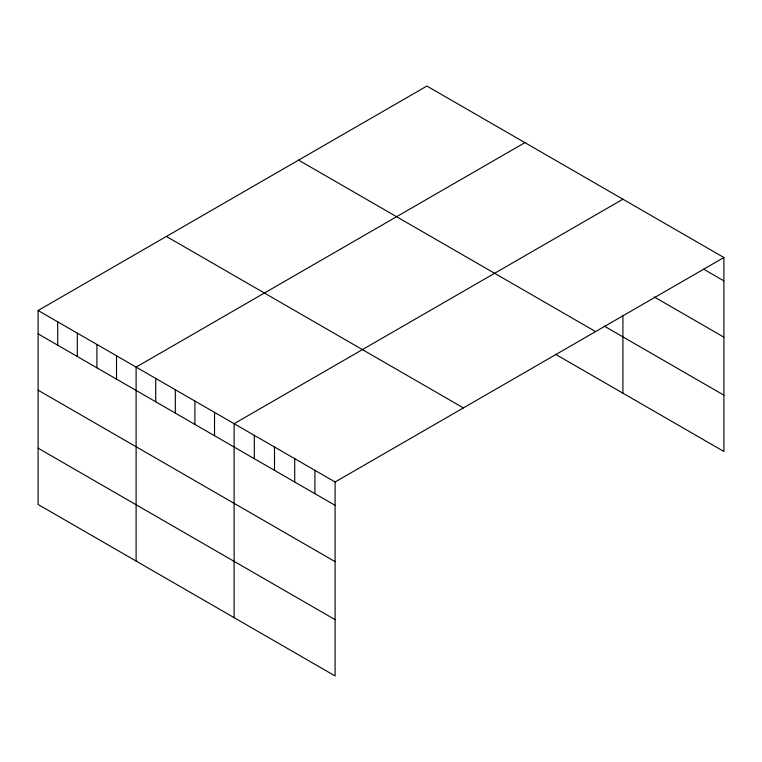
<?xml version="1.0" encoding="UTF-8"?>
<svg xmlns="http://www.w3.org/2000/svg" width="762" height="762" viewBox="0 0 762 762"><rect width="100%" height="100%" fill="white"/><g stroke="black" fill="none" stroke-linecap="round" stroke-linejoin="round"><path stroke-width="1.14" d="M38.1 310.515L335.099 481.994L335.099 675.951L38.1 504.482L38.1 310.515L426.901 86.049L723.9 257.518L723.9 451.485L555.288 354.139M524.904 142.637L136.112 367.103L136.112 561.061M622.916 199.215L234.125 423.691L234.125 617.649M335.099 481.994L723.9 257.518M703.707 269.215L723.9 280.873M654.225 296.942L723.9 337.175M604.295 326.126L723.9 395.183M298.59 160.125L595.598 331.594M166.402 236.439L463.41 407.918M38.1 333.87L335.099 505.339M38.1 390.173L335.099 561.642M38.1 448.18L335.099 619.649M622.916 315.268L622.916 393.182M314.906 470.335L314.906 493.681M294.713 458.667L294.713 482.022M274.51 447.008L274.51 470.364M254.317 435.35L254.317 458.695M214.522 412.375L214.522 435.721M194.92 401.06L194.92 424.405M175.317 389.734L175.317 413.09M155.715 378.419L155.715 401.774M116.51 355.787L116.51 379.133M96.907 344.472L96.907 367.817M77.305 333.156L77.305 356.502M57.702 321.831L57.702 345.186"/></g></svg>
